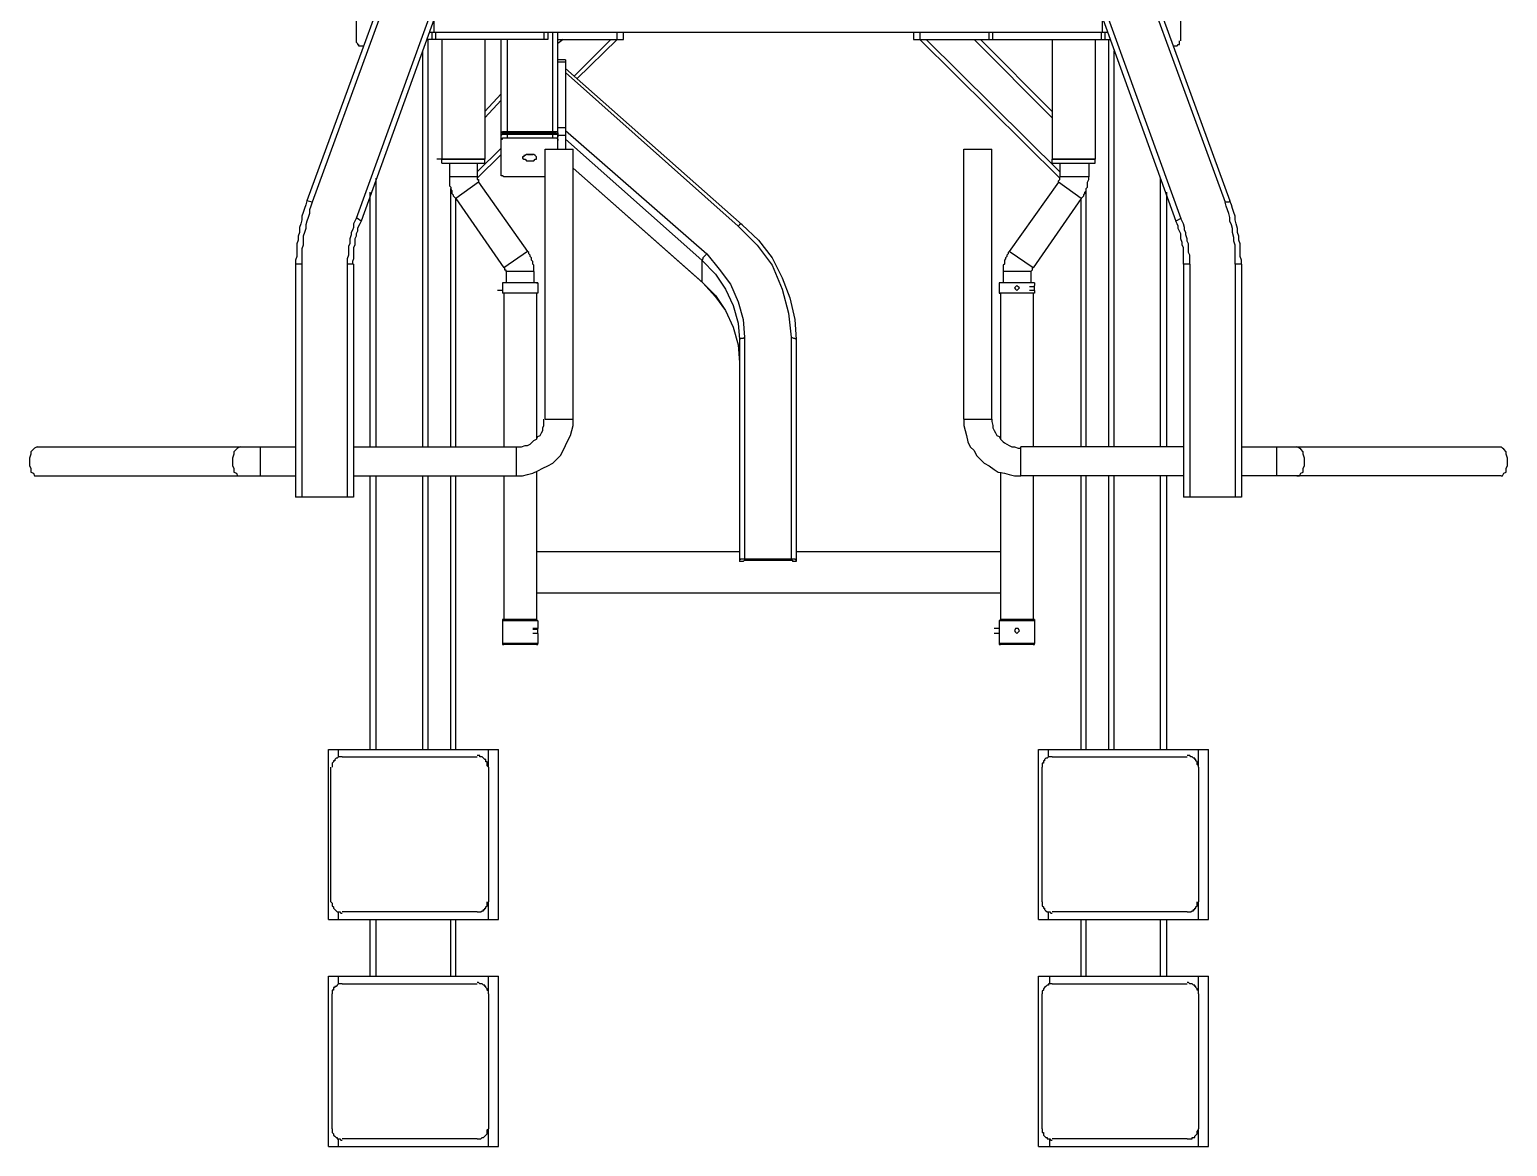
# Model space of a CAD drawing. Header units: millimetres. Extents: x 29224 to 62779, y 35576 to 54938.
# Drawn here: x 44403 to 45716, y 46986 to 47978 of the extents above; entities that cross this region are included whole.
import ezdxf

# ---------------------------------------------------------------- set-up
doc = ezdxf.new("R2010")
doc.units = ezdxf.units.MM
doc.linetypes.add('PEN_TYPE_1', pattern=[0])

# ---------------------------------------------------------------- blocks, each defined once
blk = doc.blocks.new('A$C54B15196')
at = {"color": 7, "linetype": 'PEN_TYPE_1'}
for points in [[(356.2, 1140.2), (246.4, 840)], [(360.6, 1139), (250.9, 838.9)], [(952, 1139), (1061.8, 838.9)], [(956.5, 1140.2), (1066.2, 840)], [(398.7, 1124.5), (290.1, 824.3)], [(403.2, 1123.4), (294.5, 822.1)], [(909.4, 1123.4), (1018.1, 822.1)], [(913.9, 1124.5), (1022.6, 824.3)], [(290.1, 1048.3), (290.1, 982.2)], [(1022.6, 982.2), (1022.6, 1048.3)], [(359.5, 990.1), (359.5, 1003.5)], [(953.1, 990.1), (953.1, 1003.5)], [(355, 990.1), (957.6, 990.1)], [(357.3, 990.1), (357.3, 983.4)], [(360.6, 990.1), (360.6, 983.4)], [(456.9, 990.1), (456.9, 983.4)], [(460.3, 990.1), (460.3, 983.4)], [(464.8, 901.6), (464.8, 990.1)], [(469.3, 885.9), (469.3, 990.1)], [(521.9, 983.4), (521.9, 990.1)], [(527.5, 983.4), (527.5, 990.1)], [(785.1, 990.1), (785.1, 983.4)], [(790.7, 990.1), (790.7, 983.4)], [(852.3, 983.4), (852.3, 990.1)], [(855.7, 983.4), (855.7, 990.1)], [(952, 983.4), (952, 990.1)], [(955.4, 983.4), (955.4, 990.1)], [(290.1, 982.2), (290.1, 981.1)], [(290.1, 981.1), (291.2, 980)], [(291.2, 980), (291.2, 978.9)], [(291.2, 978.9), (292.3, 978.9)], [(292.3, 978.9), (292.3, 977.8)], [(292.3, 977.8), (293.4, 977.8)], [(293.4, 977.8), (294.5, 977.8)], [(294.5, 977.8), (295.7, 977.8)], [(295.7, 977.8), (296.8, 977.8)], [(349.4, 621.6), (349.4, 973.3)], [(460.3, 983.4), (352.8, 983.4)], [(353.9, 621.6), (353.9, 983.4)], [(366.2, 983.4), (366.2, 877)], [(404.3, 983.4), (404.3, 877)], [(418.9, 863.5), (418.9, 983.4)], [(424.5, 901.6), (424.5, 983.4)], [(473.8, 983.4), (469.3, 980)], [(469.3, 983.4), (527.5, 983.4)], [(516.3, 983.4), (483.8, 950.9)], [(521.9, 983.4), (486.1, 948.6)], [(785.1, 983.4), (959.8, 983.4)], [(915, 860.2), (790.7, 983.4)], [(915, 865.8), (796.3, 983.4)], [(908.3, 913.9), (838.9, 983.4)], [(908.3, 919.5), (844.5, 983.4)], [(908.3, 983.4), (908.3, 877)], [(946.4, 983.4), (946.4, 877)], [(958.7, 621.6), (958.7, 983.4)], [(963.2, 621.6), (963.2, 973.3)], [(1015.8, 977.8), (1017, 977.8)], [(1017, 977.8), (1018.1, 977.8)], [(1018.1, 977.8), (1019.2, 977.8)], [(1019.2, 977.8), (1020.3, 978.9)], [(1020.3, 978.9), (1021.4, 978.9)], [(1021.4, 981.1), (1021.4, 982.2)], [(1021.4, 980), (1021.4, 981.1)], [(1021.4, 978.9), (1021.4, 980)], [(476, 965.4), (469.3, 965.4)], [(476, 963.2), (469.3, 963.2)], [(476, 965.4), (476, 885.9)], [(476, 957.6), (632.8, 818.7)], [(476, 954.2), (629.4, 817.6)], [(418.9, 935.2), (404.3, 919.5)], [(418.9, 929.6), (404.3, 913.9)], [(418.9, 899.4), (418.9, 900.5)], [(418.9, 900.5), (420, 900.5)], [(424.5, 900.5), (418.9, 900.5)], [(418.9, 898.2), (420, 899.4)], [(418.9, 897.1), (418.9, 898.2)], [(418.9, 893.8), (418.9, 894.9)], [(418.9, 894.9), (420, 894.9)], [(420, 900.5), (420, 901.6)], [(420, 901.6), (421.1, 901.6)], [(420, 899.4), (421.1, 900.5)], [(420, 899.4), (421.1, 899.4)], [(420, 894.9), (420, 896)], [(420, 896), (421.1, 896)], [(421.1, 901.6), (422.2, 901.6)], [(421.1, 900.5), (422.2, 900.5)], [(421.1, 899.4), (422.2, 899.4)], [(421.1, 896), (422.2, 896)], [(422.2, 901.6), (424.5, 901.6)], [(422.2, 900.5), (423.4, 900.5)], [(422.2, 899.4), (424.5, 899.4)], [(422.2, 896), (424.5, 896)], [(423.4, 900.5), (424.5, 900.5)], [(424.5, 901.6), (464.8, 901.6)], [(424.5, 896), (424.5, 900.5)], [(424.5, 900.5), (464.8, 900.5)], [(424.5, 899.4), (464.8, 899.4)], [(424.5, 896), (464.8, 896)], [(464.8, 900.5), (460.3, 900.5)], [(464.8, 901.6), (465.9, 901.6)], [(464.8, 896), (464.8, 900.5)], [(464.8, 900.5), (465.9, 900.5)], [(464.8, 899.4), (465.9, 899.4)], [(464.8, 896), (465.9, 896)], [(465.9, 901.6), (467, 901.6)], [(465.9, 900.5), (467, 900.5)], [(465.9, 899.4), (467, 899.4)], [(465.9, 896), (467, 896)], [(467, 901.6), (468.1, 901.6)], [(469.3, 899.4), (467, 900.5)], [(467, 899.4), (468.1, 899.4)], [(467, 896), (468.1, 896)], [(468.1, 901.6), (469.3, 900.5)], [(468.1, 899.4), (469.3, 899.4)], [(468.1, 896), (469.3, 894.9)], [(476, 905), (469.3, 905)], [(469.3, 900.5), (469.3, 899.4)], [(469.3, 899.4), (469.3, 898.2)], [(469.3, 898.2), (469.3, 897.1)], [(476, 898.2), (469.3, 898.2)], [(469.3, 894.9), (469.3, 893.8)], [(476, 902.7), (601.4, 793)], [(476, 894.9), (597, 787.4)], [(418.9, 887), (397.6, 865.8)], [(418.9, 881.4), (397.6, 860.2)], [(440.2, 880.3), (439, 880.3)], [(439, 880.3), (439, 879.2)], [(441.3, 881.4), (440.2, 880.3)], [(442.4, 881.4), (441.3, 881.4)], [(443.5, 881.4), (442.4, 881.4)], [(442.4, 881.4), (443.5, 881.4)], [(444.6, 881.4), (443.5, 881.4)], [(443.5, 881.4), (444.6, 881.4)], [(445.8, 881.4), (444.6, 881.4)], [(444.6, 881.4), (445.8, 881.4)], [(446.9, 881.4), (445.8, 881.4)], [(445.8, 881.4), (446.9, 881.4)], [(448, 881.4), (446.9, 881.4)], [(449.1, 880.3), (448, 881.4)], [(450.2, 879.2), (449.1, 880.3)], [(458.1, 646.2), (458.1, 885.9)], [(458.1, 885.9), (482.7, 885.9)], [(482.7, 646.2), (482.7, 885.9)], [(829.9, 646.2), (829.9, 885.9)], [(829.9, 885.9), (854.6, 885.9)], [(854.6, 646.2), (854.6, 885.9)], [(366.2, 877), (361.8, 877)], [(366.2, 873.6), (366.2, 877)], [(366.2, 877), (404.3, 877)], [(404.3, 877), (366.2, 877)], [(366.2, 873.6), (404.3, 873.6)], [(372.9, 873.6), (372.9, 861.3)], [(397.6, 873.6), (397.6, 861.3)], [(404.3, 877), (403.2, 877)], [(404.3, 873.6), (404.3, 877)], [(437.9, 879.2), (437.9, 878.1)], [(439, 879.2), (437.9, 879.2)], [(437.9, 878.1), (439, 877)], [(439, 877), (440.2, 877)], [(440.2, 877), (441.3, 875.8)], [(441.3, 875.8), (442.4, 875.8)], [(442.4, 875.8), (443.5, 875.8)], [(443.5, 875.8), (444.6, 875.8)], [(444.6, 875.8), (445.8, 875.8)], [(445.8, 875.8), (446.9, 875.8)], [(446.9, 875.8), (448, 875.8)], [(448, 875.8), (449.1, 877)], [(449.1, 877), (450.2, 877)], [(450.2, 878.1), (450.2, 879.2)], [(450.2, 877), (450.2, 878.1)], [(482.7, 869.1), (598.1, 767.2)], [(482.7, 869.1), (597, 768.3)], [(908.3, 873.6), (908.3, 877)], [(908.3, 877), (946.4, 877)], [(946.4, 877), (908.3, 877)], [(908.3, 877), (909.4, 877)], [(908.3, 873.6), (946.4, 873.6)], [(915, 873.6), (915, 861.3)], [(940.8, 873.6), (940.8, 861.3)], [(946.4, 877), (941.9, 877)], [(946.4, 873.6), (946.4, 877)], [(308, 621.6), (308, 860.2)], [(397.6, 861.3), (372.9, 861.3)], [(372.9, 861.3), (372.9, 860.2)], [(372.9, 860.2), (372.9, 857.9)], [(372.9, 857.9), (372.9, 856.8)], [(372.9, 856.8), (372.9, 855.7)], [(372.9, 855.7), (372.9, 854.6)], [(372.9, 854.6), (372.9, 853.4)], [(372.9, 853.4), (374.1, 852.3)], [(398.7, 856.8), (378.5, 842.2)], [(397.6, 861.3), (397.6, 860.2)], [(397.6, 860.2), (397.6, 859)], [(397.6, 859), (398.7, 859)], [(398.7, 859), (398.7, 857.9)], [(398.7, 857.9), (398.7, 856.8)], [(398.7, 856.8), (442.4, 795.2)], [(418.9, 862.4), (418.9, 863.5)], [(420, 862.4), (418.9, 862.4)], [(421.1, 861.3), (420, 862.4)], [(422.2, 861.3), (421.1, 861.3)], [(424.5, 861.3), (422.2, 861.3)], [(458.1, 861.3), (424.5, 861.3)], [(913.9, 856.8), (870.2, 795.2)], [(913.9, 857.9), (915, 859)], [(913.9, 856.8), (913.9, 857.9)], [(934.1, 842.2), (913.9, 856.8)], [(940.8, 861.3), (915, 861.3)], [(915, 860.2), (915, 861.3)], [(915, 859), (915, 860.2)], [(939.7, 856.8), (940.8, 859)], [(939.7, 855.7), (939.7, 856.8)], [(939.7, 854.6), (939.7, 855.7)], [(939.7, 853.4), (939.7, 854.6)], [(939.7, 852.3), (939.7, 853.4)], [(940.8, 860.2), (940.8, 861.3)], [(940.8, 859), (940.8, 860.2)], [(1004.6, 621.6), (1004.6, 860.2)], [(302.4, 621.6), (302.4, 847.8)], [(374.1, 852.3), (374.1, 851.2)], [(374.1, 621.6), (374.1, 851.2)], [(374.1, 851.2), (374.1, 850.1)], [(374.1, 850.1), (375.2, 849)], [(375.2, 849), (375.2, 847.8)], [(375.2, 847.8), (375.2, 846.7)], [(375.2, 846.7), (376.3, 845.6)], [(376.3, 845.6), (376.3, 844.5)], [(376.3, 844.5), (377.4, 843.4)], [(377.4, 843.4), (378.5, 842.2)], [(378.5, 621.6), (378.5, 842.2)], [(378.5, 842.2), (421.1, 780.6)], [(934.1, 842.2), (891.5, 780.6)], [(934.1, 842.2), (935.2, 843.4)], [(934.1, 621.6), (934.1, 842.2)], [(935.2, 843.4), (936.3, 844.5)], [(936.3, 845.6), (937.4, 846.7)], [(936.3, 844.5), (936.3, 845.6)], [(937.4, 847.8), (938.6, 849)], [(937.4, 846.7), (937.4, 847.8)], [(938.6, 851.2), (939.7, 852.3)], [(938.6, 621.6), (938.6, 851.2)], [(938.6, 850.1), (938.6, 851.2)], [(938.6, 849), (938.6, 850.1)], [(1010.2, 621.6), (1010.2, 847.8)], [(243, 829.9), (241.9, 826.6)], [(244.2, 833.3), (243, 829.9)], [(245.3, 836.6), (244.2, 833.3)], [(246.4, 840), (245.3, 836.6)], [(250.9, 838.9), (246.4, 840)], [(248.6, 828.8), (247.5, 825.4)], [(249.8, 835.5), (248.6, 832.2)], [(248.6, 832.2), (248.6, 828.8)], [(250.9, 838.9), (249.8, 835.5)], [(1062.9, 838.9), (1061.8, 838.9)], [(1062.9, 835.5), (1061.8, 838.9)], [(1065.1, 838.9), (1062.9, 838.9)], [(1064, 832.2), (1062.9, 835.5)], [(1065.1, 828.8), (1064, 832.2)], [(1066.2, 840), (1065.1, 838.9)], [(1066.2, 825.4), (1065.1, 828.8)], [(1067.4, 836.6), (1066.2, 840)], [(1068.5, 833.3), (1067.4, 836.6)], [(1069.6, 829.9), (1068.5, 833.3)], [(1070.7, 826.6), (1069.6, 829.9)], [(240.8, 819.8), (239.7, 816.5)], [(239.7, 816.5), (239.7, 812)], [(241.9, 823.2), (240.8, 819.8)], [(241.9, 826.6), (241.9, 823.2)], [(245.3, 815.4), (244.2, 812)], [(246.4, 822.1), (245.3, 818.7)], [(245.3, 818.7), (245.3, 815.4)], [(247.5, 825.4), (246.4, 822.1)], [(286.7, 814.2), (285.6, 812)], [(287.8, 816.5), (286.7, 814.2)], [(288.9, 822.1), (287.8, 819.8)], [(287.8, 819.8), (287.8, 816.5)], [(290.1, 824.3), (288.9, 822.1)], [(291.2, 824.3), (290.1, 824.3)], [(294.5, 822.1), (291.2, 824.3)], [(292.3, 817.6), (291.2, 815.4)], [(291.2, 815.4), (291.2, 813.1)], [(293.4, 819.8), (292.3, 817.6)], [(294.5, 822.1), (293.4, 819.8)], [(630.6, 818.7), (629.4, 817.6)], [(629.4, 817.6), (646.2, 800.8)], [(631.7, 819.8), (630.6, 818.7)], [(632.8, 818.7), (631.7, 819.8)], [(632.8, 818.7), (647.4, 805.3)], [(1022.6, 824.3), (1018.1, 822.1)], [(1019.2, 819.8), (1018.1, 822.1)], [(1020.3, 817.6), (1019.2, 819.8)], [(1020.3, 815.4), (1020.3, 817.6)], [(1021.4, 813.1), (1020.3, 815.4)], [(1023.7, 822.1), (1022.6, 824.3)], [(1024.8, 819.8), (1023.7, 822.1)], [(1025.9, 816.5), (1024.8, 819.8)], [(1025.9, 814.2), (1025.9, 816.5)], [(1027, 812), (1025.9, 814.2)], [(1066.2, 822.1), (1066.2, 825.4)], [(1067.4, 818.7), (1066.2, 822.1)], [(1068.5, 815.4), (1067.4, 818.7)], [(1068.5, 812), (1068.5, 815.4)], [(1070.7, 823.2), (1070.7, 826.6)], [(1071.8, 819.8), (1070.7, 823.2)], [(1072.9, 815.4), (1071.8, 819.8)], [(1072.9, 812), (1072.9, 815.4)], [(238.6, 805.3), (237.4, 801.9)], [(237.4, 801.9), (237.4, 798.6)], [(239.7, 812), (238.6, 808.6)], [(238.6, 808.6), (238.6, 805.3)], [(243, 800.8), (241.9, 797.4)], [(244.2, 812), (243, 808.6)], [(243, 808.6), (243, 805.3)], [(243, 805.3), (243, 800.8)], [(284.5, 801.9), (283.3, 799.7)], [(285.6, 809.8), (284.5, 806.4)], [(284.5, 806.4), (284.5, 804.2)], [(284.5, 804.2), (284.5, 801.9)], [(285.6, 812), (285.6, 809.8)], [(288.9, 800.8), (287.8, 798.6)], [(290.1, 808.6), (288.9, 806.4)], [(288.9, 806.4), (288.9, 803)], [(288.9, 803), (288.9, 800.8)], [(291.2, 813.1), (290.1, 810.9)], [(290.1, 810.9), (290.1, 808.6)], [(646.2, 800.8), (659.7, 782.9)], [(647.4, 805.3), (659.7, 789.6)], [(1022.6, 810.9), (1021.4, 813.1)], [(1022.6, 808.6), (1022.6, 810.9)], [(1022.6, 806.4), (1022.6, 808.6)], [(1023.7, 803), (1022.6, 806.4)], [(1023.7, 800.8), (1023.7, 803)], [(1024.8, 798.6), (1023.7, 800.8)], [(1027, 809.8), (1027, 812)], [(1028.2, 806.4), (1027, 809.8)], [(1028.2, 804.2), (1028.2, 806.4)], [(1029.3, 801.9), (1028.2, 804.2)], [(1029.3, 799.7), (1029.3, 801.9)], [(1069.6, 807.5), (1068.5, 812)], [(1069.6, 804.2), (1069.6, 807.5)], [(1070.7, 800.8), (1069.6, 804.2)], [(1070.7, 797.4), (1070.7, 800.8)], [(1074.1, 808.6), (1072.9, 812)], [(1074.1, 805.3), (1074.1, 808.6)], [(1075.2, 801.9), (1074.1, 805.3)], [(1075.2, 798.6), (1075.2, 801.9)], [(237.4, 790.7), (236.3, 787.4)], [(237.4, 798.6), (237.4, 795.2)], [(237.4, 795.2), (237.4, 790.7)], [(241.9, 797.4), (241.9, 794.1)], [(241.9, 794.1), (241.9, 790.7)], [(241.9, 790.7), (241.9, 787.4)], [(283.3, 791.8), (282.2, 788.5)], [(282.2, 788.5), (282.2, 786.2)], [(283.3, 799.7), (283.3, 796.3)], [(283.3, 796.3), (283.3, 794.1)], [(283.3, 794.1), (283.3, 791.8)], [(287.8, 788.5), (286.7, 786.2)], [(287.8, 798.6), (287.8, 796.3)], [(287.8, 796.3), (287.8, 794.1)], [(287.8, 794.1), (287.8, 790.7)], [(287.8, 790.7), (287.8, 788.5)], [(442.4, 795.2), (421.1, 780.6)], [(443.5, 794.1), (442.4, 795.2)], [(443.5, 793), (443.5, 794.1)], [(444.6, 791.8), (443.5, 793)], [(444.6, 790.7), (444.6, 791.8)], [(445.8, 789.6), (444.6, 790.7)], [(445.8, 788.5), (445.8, 789.6)], [(445.8, 787.4), (445.8, 788.5)], [(598.1, 788.5), (597, 787.4)], [(599.2, 790.7), (598.1, 789.6)], [(598.1, 789.6), (598.1, 788.5)], [(601.4, 793), (599.2, 790.7)], [(601.4, 793), (612.6, 779.5)], [(659.7, 789.6), (668.6, 771.7)], [(866.9, 788.5), (865.8, 787.4)], [(868, 790.7), (866.9, 789.6)], [(866.9, 789.6), (866.9, 788.5)], [(869.1, 793), (868, 791.8)], [(868, 791.8), (868, 790.7)], [(870.2, 795.2), (869.1, 794.1)], [(869.1, 794.1), (869.1, 793)], [(891.5, 780.6), (870.2, 795.2)], [(1024.8, 796.3), (1024.8, 798.6)], [(1024.8, 794.1), (1024.8, 796.3)], [(1024.8, 790.7), (1024.8, 794.1)], [(1024.8, 788.5), (1024.8, 790.7)], [(1024.8, 786.2), (1024.8, 788.5)], [(1029.3, 796.3), (1029.3, 799.7)], [(1029.3, 794.1), (1029.3, 796.3)], [(1030.4, 791.8), (1029.3, 794.1)], [(1030.4, 788.5), (1030.4, 791.8)], [(1030.4, 786.2), (1030.4, 788.5)], [(1070.7, 794.1), (1070.7, 797.4)], [(1070.7, 790.7), (1070.7, 794.1)], [(1070.7, 787.4), (1070.7, 790.7)], [(1075.2, 794.1), (1075.2, 798.6)], [(1075.2, 790.7), (1075.2, 794.1)], [(1076.3, 787.4), (1075.2, 790.7)], [(236.3, 787.4), (236.3, 784)], [(236.3, 784), (236.3, 576.8)], [(241.9, 784), (236.3, 784)], [(241.9, 787.4), (241.9, 784)], [(241.9, 784), (241.9, 576.8)], [(282.2, 786.2), (282.2, 784)], [(282.2, 784), (282.2, 576.8)], [(287.8, 784), (282.2, 784)], [(286.7, 786.2), (286.7, 784)], [(287.8, 784), (287.8, 576.8)], [(422.2, 779.5), (422.2, 780.6)], [(422.2, 778.4), (422.2, 779.5)], [(423.4, 778.4), (422.2, 778.4)], [(423.4, 777.3), (423.4, 778.4)], [(423.4, 777.3), (423.4, 767.2)], [(448, 777.3), (423.4, 777.3)], [(446.9, 786.2), (445.8, 787.4)], [(446.9, 785.1), (446.9, 786.2)], [(446.9, 784), (446.9, 785.1)], [(448, 782.9), (446.9, 784)], [(448, 781.8), (448, 782.9)], [(448, 780.6), (448, 781.8)], [(448, 779.5), (448, 780.6)], [(448, 778.4), (448, 779.5)], [(448, 777.3), (448, 778.4)], [(448, 777.3), (448, 767.2)], [(597, 787.4), (597, 768.3)], [(597, 787.4), (609.3, 775)], [(609.3, 775), (618.2, 761.6)], [(612.6, 779.5), (622.7, 766.1)], [(659.7, 782.9), (668.6, 761.6)], [(865.8, 784), (864.6, 782.9)], [(864.6, 782.9), (864.6, 781.8)], [(864.6, 781.8), (864.6, 780.6)], [(864.6, 780.6), (864.6, 779.5)], [(864.6, 779.5), (864.6, 778.4)], [(864.6, 778.4), (864.6, 777.3)], [(889.3, 777.3), (864.6, 777.3)], [(864.6, 777.3), (864.6, 767.2)], [(865.8, 787.4), (865.8, 786.2)], [(865.8, 786.2), (865.8, 785.1)], [(865.8, 785.1), (865.8, 784)], [(890.4, 778.4), (889.3, 777.3)], [(889.3, 777.3), (889.3, 767.2)], [(891.5, 780.6), (890.4, 780.6)], [(890.4, 780.6), (890.4, 779.5)], [(890.4, 779.5), (890.4, 778.4)], [(1024.8, 784), (1024.8, 786.2)], [(1030.4, 784), (1024.8, 784)], [(1024.8, 784), (1024.8, 576.8)], [(1030.4, 784), (1030.4, 786.2)], [(1030.4, 784), (1030.4, 576.8)], [(1070.7, 784), (1070.7, 787.4)], [(1076.3, 784), (1070.7, 784)], [(1070.7, 784), (1070.7, 576.8)], [(1076.3, 784), (1076.3, 787.4)], [(1076.3, 784), (1076.3, 576.8)], [(420, 767.2), (420, 765)], [(451.4, 767.2), (420, 767.2)], [(450.2, 767.2), (420, 767.2)], [(420, 765), (420, 763.8)], [(420, 763.8), (420, 762.7)], [(420, 762.7), (420, 761.6)], [(420, 761.6), (420, 760.5)], [(450.2, 767.2), (451.4, 767.2)], [(451.4, 767.2), (451.4, 758.2)], [(597, 768.3), (598.1, 767.2)], [(597, 768.3), (609.3, 756)], [(598.1, 767.2), (609.3, 754.9)], [(618.2, 761.6), (625, 747.1)], [(622.7, 766.1), (629.4, 750.4)], [(668.6, 771.7), (675.4, 753.8)], [(668.6, 761.6), (674.2, 740.3)], [(862.4, 767.2), (861.3, 767.2)], [(892.6, 767.2), (861.3, 767.2)], [(861.3, 767.2), (861.3, 758.2)], [(892.6, 767.2), (862.4, 767.2)], [(875.8, 763.8), (874.7, 762.7)], [(874.7, 762.7), (875.8, 761.6)], [(877, 765), (875.8, 763.8)], [(875.8, 761.6), (877, 760.5)], [(878.1, 763.8), (877, 765)], [(877, 760.5), (878.1, 761.6)], [(879.2, 762.7), (878.1, 763.8)], [(878.1, 761.6), (879.2, 762.7)], [(892.6, 763.8), (888.2, 763.8)], [(892.6, 763.8), (888.2, 763.8)], [(892.6, 767.2), (892.6, 765)], [(892.6, 763.8), (892.6, 765)], [(892.6, 762.7), (892.6, 763.8)], [(892.6, 761.6), (892.6, 762.7)], [(892.6, 760.5), (892.6, 761.6)], [(420, 760.5), (415.5, 760.5)], [(420, 760.5), (420, 758.2)], [(450.2, 758.2), (420, 758.2)], [(451.4, 758.2), (420, 758.2)], [(421.1, 758.2), (421.1, 621.6)], [(450.2, 758.2), (450.2, 628.3)], [(451.4, 758.2), (450.2, 758.2)], [(609.3, 756), (618.2, 742.6)], [(609.3, 754.9), (618.2, 742.6)], [(629.4, 750.4), (633.9, 734.7)], [(675.4, 753.8), (679.8, 734.7)], [(892.6, 758.2), (861.3, 758.2)], [(861.3, 758.2), (862.4, 758.2)], [(892.6, 758.2), (862.4, 758.2)], [(862.4, 758.2), (862.4, 628.3)], [(892.6, 760.5), (888.2, 760.5)], [(891.5, 758.2), (891.5, 621.6)], [(892.6, 760.5), (892.6, 758.2)], [(618.2, 742.6), (625, 728)], [(618.2, 742.6), (625, 728)], [(625, 747.1), (629.4, 731.4)], [(674.2, 740.3), (676.5, 719)], [(625, 728), (629.4, 712.3)], [(625, 728), (629.4, 712.3)], [(629.4, 731.4), (630.6, 716.8)], [(633.9, 734.7), (635, 719)], [(679.8, 734.7), (681, 716.8)], [(629.4, 712.3), (630.6, 696.6)], [(629.4, 712.3), (630.6, 696.6)], [(631.7, 717.9), (630.6, 716.8)], [(630.6, 716.8), (630.6, 519.7)], [(633.9, 717.9), (631.7, 717.9)], [(635, 719), (633.9, 717.9)], [(635, 719), (635, 521.9)], [(676.5, 719), (676.5, 521.9)], [(678.7, 717.9), (676.5, 719)], [(679.8, 717.9), (678.7, 717.9)], [(681, 716.8), (679.8, 717.9)], [(681, 716.8), (681, 519.7)], [(456.9, 644), (456.9, 646.2)], [(456.9, 640.6), (456.9, 644)], [(458.1, 646.2), (482.7, 646.2)], [(482.7, 640.6), (482.7, 646.2)], [(829.9, 646.2), (854.6, 646.2)], [(829.9, 646.2), (829.9, 640.6)], [(854.6, 646.2), (854.6, 644)], [(854.6, 644), (855.7, 640.6)], [(450.2, 628.3), (451.4, 630.6)], [(451.4, 630.6), (453.6, 631.7)], [(453.6, 631.7), (454.7, 633.9)], [(454.7, 633.9), (455.8, 636.2)], [(455.8, 638.4), (456.9, 640.6)], [(455.8, 636.2), (455.8, 638.4)], [(478.2, 627.2), (480.5, 631.7)], [(480.5, 631.7), (481.6, 636.2)], [(481.6, 636.2), (482.7, 640.6)], [(829.9, 640.6), (831, 636.2)], [(831, 636.2), (832.2, 631.7)], [(832.2, 631.7), (833.3, 626.1)], [(855.7, 640.6), (855.7, 638.4)], [(855.7, 638.4), (856.8, 636.2)], [(856.8, 636.2), (857.9, 633.9)], [(857.9, 633.9), (859, 631.7)], [(859, 631.7), (861.3, 630.6)], [(861.3, 630.6), (862.4, 628.3)], [(3.4, 619.4), (1.1, 617.1)], [(1.1, 617.1), (1.1, 614.9)], [(4.5, 620.5), (3.4, 619.4)], [(6.7, 621.6), (4.5, 620.5)], [(6.7, 621.6), (236.3, 621.6)], [(183.7, 619.4), (181.4, 617.1)], [(181.4, 617.1), (181.4, 614.9)], [(184.8, 620.5), (183.7, 619.4)], [(187, 621.6), (184.8, 620.5)], [(204.9, 621.6), (204.9, 595.8)], [(287.8, 621.6), (432.3, 621.6)], [(432.3, 621.6), (432.3, 595.8)], [(432.3, 621.6), (434.6, 621.6)], [(434.6, 621.6), (436.8, 621.6)], [(436.8, 621.6), (440.2, 622.7)], [(440.2, 622.7), (442.4, 622.7)], [(442.4, 622.7), (444.6, 623.8)], [(444.6, 623.8), (445.8, 625)], [(445.8, 625), (448, 627.2)], [(448, 627.2), (450.2, 628.3)], [(471.5, 613.8), (473.8, 618.2)], [(473.8, 618.2), (476, 622.7)], [(476, 622.7), (478.2, 627.2)], [(833.3, 626.1), (835.5, 621.6)], [(835.5, 621.6), (838.9, 618.2)], [(838.9, 618.2), (841.1, 613.8)], [(862.4, 628.3), (864.6, 626.1)], [(864.6, 626.1), (865.8, 625)], [(865.8, 625), (868, 623.8)], [(868, 623.8), (870.2, 622.7)], [(870.2, 622.7), (872.5, 621.6)], [(872.5, 621.6), (874.7, 621.6)], [(874.7, 621.6), (878.1, 620.5)], [(878.1, 620.5), (880.3, 620.5)], [(1024.8, 621.6), (880.3, 621.6)], [(880.3, 595.8), (880.3, 621.6)], [(1076.3, 621.6), (1307, 621.6)], [(1107.7, 595.8), (1107.7, 621.6)], [(1127.8, 620.5), (1125.6, 621.6)], [(1129, 619.4), (1127.8, 620.5)], [(1131.2, 617.1), (1129, 619.4)], [(1131.2, 614.9), (1131.2, 617.1)], [(1308.2, 620.5), (1307, 621.6)], [(1309.3, 619.4), (1308.2, 620.5)], [(1311.5, 617.1), (1309.3, 619.4)], [(1311.5, 614.9), (1311.5, 617.1)], [(1.1, 614.9), (0, 611.5)], [(0, 611.5), (0, 608.2)], [(0, 608.2), (0, 604.8)], [(0, 604.8), (1.1, 602.6)], [(181.4, 614.9), (180.3, 611.5)], [(180.3, 611.5), (180.3, 608.2)], [(180.3, 608.2), (180.3, 604.8)], [(180.3, 604.8), (181.4, 602.6)], [(455.8, 602.6), (460.3, 604.8)], [(460.3, 604.8), (464.8, 607)], [(464.8, 607), (468.1, 610.4)], [(468.1, 610.4), (471.5, 613.8)], [(841.1, 613.8), (844.5, 610.4)], [(844.5, 610.4), (847.8, 607)], [(847.8, 607), (852.3, 604.8)], [(852.3, 604.8), (856.8, 601.4)], [(1132.3, 611.5), (1131.2, 614.9)], [(1131.2, 602.6), (1132.3, 604.8)], [(1132.3, 608.2), (1132.3, 611.5)], [(1132.3, 604.8), (1132.3, 608.2)], [(1312.6, 611.5), (1311.5, 614.9)], [(1311.5, 602.6), (1312.6, 604.8)], [(1312.6, 608.2), (1312.6, 611.5)], [(1312.6, 604.8), (1312.6, 608.2)], [(1.1, 602.6), (1.1, 599.2)], [(1.1, 599.2), (3.4, 598.1)], [(3.4, 598.1), (4.5, 595.8)], [(4.5, 595.8), (6.7, 595.8)], [(6.7, 595.8), (236.3, 595.8)], [(181.4, 602.6), (181.4, 599.2)], [(181.4, 599.2), (183.7, 598.1)], [(183.7, 598.1), (184.8, 595.8)], [(184.8, 595.8), (187, 595.8)], [(287.8, 595.8), (432.3, 595.8)], [(302.4, 352.8), (302.4, 595.8)], [(308, 352.8), (308, 595.8)], [(349.4, 352.8), (349.4, 595.8)], [(353.9, 352.8), (353.9, 595.8)], [(374.1, 352.8), (374.1, 595.8)], [(378.5, 352.8), (378.5, 595.8)], [(421.1, 595.8), (421.1, 468.2)], [(432.3, 595.8), (437.9, 595.8)], [(437.9, 595.8), (442.4, 597)], [(442.4, 597), (446.9, 598.1)], [(446.9, 598.1), (451.4, 600.3)], [(450.2, 599.2), (450.2, 468.2)], [(451.4, 600.3), (455.8, 602.6)], [(856.8, 601.4), (860.2, 599.2)], [(860.2, 599.2), (865.8, 598.1)], [(862.4, 599.2), (862.4, 468.2)], [(865.8, 598.1), (870.2, 597)], [(870.2, 597), (874.7, 595.8)], [(874.7, 595.8), (880.3, 595.8)], [(1024.8, 595.8), (880.3, 595.8)], [(891.5, 595.8), (891.5, 468.2)], [(934.1, 352.8), (934.1, 595.8)], [(938.6, 352.8), (938.6, 595.8)], [(958.7, 352.8), (958.7, 595.8)], [(963.2, 352.8), (963.2, 595.8)], [(1004.6, 352.8), (1004.6, 595.8)], [(1010.2, 352.8), (1010.2, 595.8)], [(1307, 595.8), (1076.3, 595.8)], [(1125.6, 595.8), (1127.8, 595.8)], [(1127.8, 595.8), (1129, 598.1)], [(1129, 598.1), (1131.2, 599.2)], [(1131.2, 599.2), (1131.2, 602.6)], [(1307, 595.8), (1308.2, 595.8)], [(1308.2, 595.8), (1309.3, 598.1)], [(1309.3, 598.1), (1311.5, 599.2)], [(1311.5, 599.2), (1311.5, 602.6)], [(287.8, 576.8), (236.3, 576.8)], [(1076.3, 576.8), (1024.8, 576.8)], [(450.2, 528.6), (630.6, 528.6)], [(681, 528.6), (862.4, 528.6)], [(631.7, 521.9), (630.6, 520.8)], [(630.6, 520.8), (630.6, 519.7)], [(633.9, 519.7), (630.6, 519.7)], [(633.9, 521.9), (631.7, 521.9)], [(635, 521.9), (633.9, 521.9)], [(633.9, 519.7), (635, 520.8)], [(676.5, 521.9), (635, 521.9)], [(635, 520.8), (676.5, 520.8)], [(678.7, 521.9), (676.5, 521.9)], [(676.5, 520.8), (677.6, 520.8)], [(677.6, 520.8), (677.6, 519.7)], [(681, 519.7), (677.6, 519.7)], [(679.8, 521.9), (678.7, 521.9)], [(681, 520.8), (679.8, 521.9)], [(681, 519.7), (681, 520.8)], [(450.2, 491.7), (862.4, 491.7)], [(450.2, 468.2), (420, 468.2)], [(420, 468.2), (420, 467)], [(420, 467), (420, 446.9)], [(451.4, 467), (420, 467)], [(451.4, 460.3), (446.9, 460.3)], [(450.2, 468.2), (451.4, 467)], [(451.4, 467), (451.4, 460.3)], [(451.4, 459.2), (451.4, 460.3)], [(861.3, 460.3), (856.8, 460.3)], [(862.4, 468.2), (861.3, 467)], [(892.6, 467), (861.3, 467)], [(861.3, 467), (861.3, 460.3)], [(861.3, 460.3), (861.3, 459.2)], [(892.6, 468.2), (862.4, 468.2)], [(875.8, 460.3), (874.7, 458.1)], [(877, 460.3), (875.8, 460.3)], [(878.1, 460.3), (877, 460.3)], [(879.2, 458.1), (878.1, 460.3)], [(892.6, 468.2), (892.6, 467)], [(892.6, 467), (892.6, 446.9)], [(451.4, 446.9), (420, 446.9)], [(420, 446.9), (420, 445.8)], [(451.4, 459.2), (446.9, 459.2)], [(451.4, 455.8), (446.9, 455.8)], [(451.4, 458.1), (451.4, 459.2)], [(451.4, 457), (451.4, 458.1)], [(451.4, 455.8), (451.4, 457)], [(451.4, 455.8), (451.4, 446.9)], [(451.4, 445.8), (451.4, 446.9)], [(861.3, 455.8), (856.8, 455.8)], [(861.3, 455.8), (856.8, 455.8)], [(861.3, 459.2), (861.3, 458.1)], [(861.3, 458.1), (861.3, 457)], [(861.3, 457), (861.3, 455.8)], [(861.3, 455.8), (861.3, 446.9)], [(892.6, 446.9), (861.3, 446.9)], [(861.3, 446.9), (861.3, 445.8)], [(874.7, 458.1), (875.8, 457)], [(875.8, 457), (877, 455.8)], [(877, 455.8), (878.1, 457)], [(878.1, 457), (879.2, 458.1)], [(892.6, 445.8), (892.6, 446.9)], [(420, 445.8), (421.1, 445.8)], [(450.2, 445.8), (421.1, 445.8)], [(450.2, 445.8), (451.4, 445.8)], [(861.3, 445.8), (862.4, 445.8)], [(891.5, 445.8), (862.4, 445.8)], [(891.5, 445.8), (892.6, 445.8)], [(265.4, 201.6), (265.4, 352.8)], [(265.4, 352.8), (416.6, 352.8)], [(269.9, 341.6), (268.8, 340.5)], [(271, 342.7), (269.9, 342.7)], [(269.9, 342.7), (269.9, 341.6)], [(272.2, 345), (271, 343.8)], [(271, 343.8), (271, 342.7)], [(273.3, 345), (272.2, 345)], [(274.4, 346.1), (273.3, 345)], [(274.4, 346.1), (274.4, 352.8)], [(275.5, 346.1), (274.4, 346.1)], [(276.6, 346.1), (275.5, 346.1)], [(277.8, 346.1), (276.6, 346.1)], [(277.8, 346.1), (397.6, 346.1)], [(398.7, 347.2), (397.6, 347.2)], [(399.8, 347.2), (398.7, 347.2)], [(399.8, 346.1), (399.8, 347.2)], [(400.9, 346.1), (399.8, 346.1)], [(402.1, 346.1), (400.9, 346.1)], [(403.2, 345), (402.1, 346.1)], [(404.3, 343.8), (403.2, 345)], [(405.4, 343.8), (404.3, 343.8)], [(405.4, 342.7), (405.4, 343.8)], [(405.4, 341.6), (405.4, 342.7)], [(406.5, 341.6), (405.4, 341.6)], [(406.5, 340.5), (406.5, 341.6)], [(407.7, 337.1), (407.7, 352.8)], [(416.6, 201.6), (416.6, 352.8)], [(896, 352.8), (1047.2, 352.8)], [(896, 201.6), (896, 352.8)], [(901.6, 342.7), (900.5, 342.7)], [(900.5, 342.7), (900.5, 341.6)], [(900.5, 341.6), (900.5, 340.5)], [(902.7, 345), (901.6, 343.8)], [(901.6, 343.8), (901.6, 342.7)], [(903.8, 345), (902.7, 345)], [(904.9, 346.1), (903.8, 345)], [(904.9, 346.1), (904.9, 352.8)], [(906.1, 346.1), (904.9, 346.1)], [(907.2, 346.1), (906.1, 346.1)], [(908.3, 346.1), (907.2, 346.1)], [(908.3, 346.1), (1028.2, 346.1)], [(1029.3, 347.2), (1028.2, 347.2)], [(1030.4, 347.2), (1029.3, 347.2)], [(1031.5, 346.1), (1030.4, 347.2)], [(1032.6, 346.1), (1031.5, 346.1)], [(1033.8, 345), (1032.6, 346.1)], [(1034.9, 345), (1033.8, 345)], [(1034.9, 343.8), (1034.9, 345)], [(1036, 343.8), (1034.9, 343.8)], [(1036, 342.7), (1036, 343.8)], [(1037.1, 341.6), (1036, 342.7)], [(1037.1, 340.5), (1037.1, 341.6)], [(1038.2, 337.1), (1038.2, 352.8)], [(1047.2, 201.6), (1047.2, 352.8)], [(267.7, 217.3), (267.7, 337.1)], [(268.8, 340.5), (268.8, 339.4)], [(268.8, 339.4), (268.8, 338.2)], [(268.8, 338.2), (268.8, 337.1)], [(406.5, 339.4), (406.5, 340.5)], [(406.5, 338.2), (406.5, 339.4)], [(407.7, 337.1), (406.5, 338.2)], [(407.7, 337.1), (407.7, 217.3)], [(900.5, 340.5), (899.3, 340.5)], [(899.3, 340.5), (899.3, 339.4)], [(899.3, 339.4), (899.3, 338.2)], [(899.3, 338.2), (899.3, 337.1)], [(899.3, 217.3), (899.3, 337.1)], [(1037.1, 339.4), (1037.1, 340.5)], [(1038.2, 338.2), (1037.1, 339.4)], [(1038.2, 337.1), (1038.2, 338.2)], [(1038.2, 337.1), (1038.2, 217.3)], [(267.7, 217.3), (268.8, 216.2)], [(268.8, 216.2), (268.8, 215)], [(268.8, 215), (268.8, 213.9)], [(268.8, 213.9), (269.9, 212.8)], [(269.9, 212.8), (269.9, 211.7)], [(269.9, 211.7), (271, 210.6)], [(271, 210.6), (272.2, 209.4)], [(403.2, 209.4), (403.2, 210.6)], [(403.2, 210.6), (404.3, 210.6)], [(404.3, 210.6), (404.3, 211.7)], [(404.3, 211.7), (405.4, 211.7)], [(405.4, 212.8), (406.5, 213.9)], [(405.4, 211.7), (405.4, 212.8)], [(406.5, 216.2), (406.5, 217.3)], [(406.5, 215), (406.5, 216.2)], [(406.5, 213.9), (406.5, 215)], [(407.7, 201.6), (407.7, 217.3)], [(899.3, 217.3), (899.3, 216.2)], [(899.3, 216.2), (899.3, 215)], [(899.3, 215), (899.3, 213.9)], [(899.3, 213.9), (900.5, 212.8)], [(900.5, 212.8), (900.5, 211.7)], [(900.5, 211.7), (901.6, 211.7)], [(901.6, 211.7), (901.6, 210.6)], [(901.6, 210.6), (902.7, 209.4)], [(1033.8, 209.4), (1033.8, 210.6)], [(1033.8, 210.6), (1034.9, 210.6)], [(1034.9, 210.6), (1034.9, 211.7)], [(1034.9, 211.7), (1036, 211.7)], [(1036, 212.8), (1037.1, 213.9)], [(1036, 211.7), (1036, 212.8)], [(1037.1, 216.2), (1037.1, 217.3)], [(1037.1, 215), (1037.1, 216.2)], [(1037.1, 213.9), (1037.1, 215)], [(1038.2, 201.6), (1038.2, 217.3)], [(265.4, 201.6), (416.6, 201.6)], [(272.2, 209.4), (273.3, 208.3)], [(273.3, 208.3), (274.4, 208.3)], [(274.4, 201.6), (274.4, 208.3)], [(274.4, 208.3), (275.5, 208.3)], [(275.5, 208.3), (276.6, 207.2)], [(276.6, 207.2), (277.8, 207.2)], [(397.6, 208.3), (277.8, 208.3)], [(302.4, 151.2), (302.4, 201.6)], [(308, 151.2), (308, 201.6)], [(374.1, 151.2), (374.1, 201.6)], [(378.5, 151.2), (378.5, 201.6)], [(397.6, 208.3), (398.7, 208.3)], [(398.7, 208.3), (399.8, 208.3)], [(399.8, 208.3), (400.9, 208.3)], [(400.9, 208.3), (402.1, 209.4)], [(402.1, 209.4), (403.2, 209.4)], [(896, 201.6), (1047.2, 201.6)], [(902.7, 209.4), (903.8, 208.3)], [(903.8, 208.3), (904.9, 208.3)], [(904.9, 201.6), (904.9, 208.3)], [(904.9, 208.3), (906.1, 208.3)], [(906.1, 208.3), (907.2, 207.2)], [(907.2, 207.2), (908.3, 207.2)], [(1028.2, 208.3), (908.3, 208.3)], [(934.1, 151.2), (934.1, 201.6)], [(938.6, 151.2), (938.6, 201.6)], [(1004.6, 151.2), (1004.6, 201.6)], [(1010.2, 151.2), (1010.2, 201.6)], [(1028.2, 208.3), (1029.3, 208.3)], [(1029.3, 208.3), (1030.4, 208.3)], [(1030.4, 208.3), (1031.5, 208.3)], [(1031.5, 208.3), (1032.6, 209.4)], [(1032.6, 209.4), (1033.8, 209.4)], [(265.4, 0), (265.4, 151.2)], [(265.4, 151.2), (416.6, 151.2)], [(274.4, 144.5), (273.3, 143.4)], [(274.4, 144.5), (274.4, 151.2)], [(275.5, 144.5), (274.4, 144.5)], [(276.6, 144.5), (275.5, 144.5)], [(277.8, 144.5), (276.6, 144.5)], [(277.8, 144.5), (397.6, 144.5)], [(398.7, 145.6), (397.6, 145.6)], [(399.8, 144.5), (398.7, 145.6)], [(400.9, 144.5), (399.8, 144.5)], [(402.1, 144.5), (400.9, 144.5)], [(403.2, 143.4), (402.1, 144.5)], [(407.7, 135.5), (407.7, 151.2)], [(416.6, 0), (416.6, 151.2)], [(896, 151.2), (1047.2, 151.2)], [(896, 0), (896, 151.2)], [(906.1, 144.5), (904.9, 144.5)], [(904.9, 144.5), (904.9, 143.4)], [(906.1, 144.5), (906.1, 151.2)], [(907.2, 144.5), (906.1, 144.5)], [(908.3, 144.5), (907.2, 144.5)], [(908.3, 144.5), (1028.2, 144.5)], [(1029.3, 145.6), (1028.2, 145.6)], [(1030.4, 144.5), (1029.3, 145.6)], [(1031.5, 144.5), (1030.4, 144.5)], [(1032.6, 144.5), (1031.5, 144.5)], [(1033.8, 143.4), (1032.6, 144.5)], [(1038.2, 135.5), (1038.2, 151.2)], [(1047.2, 0), (1047.2, 151.2)], [(269.9, 138.9), (268.8, 138.9)], [(268.8, 138.9), (268.8, 137.8)], [(268.8, 137.8), (268.8, 136.7)], [(268.8, 136.7), (268.8, 135.5)], [(268.8, 15.7), (268.8, 135.5)], [(271, 141.1), (269.9, 141.1)], [(269.9, 141.1), (269.9, 140)], [(269.9, 140), (269.9, 138.9)], [(272.2, 142.2), (271, 142.2)], [(271, 142.2), (271, 141.1)], [(273.3, 143.4), (272.2, 142.2)], [(404.3, 143.4), (403.2, 143.4)], [(404.3, 142.2), (404.3, 143.4)], [(405.4, 142.2), (404.3, 142.2)], [(405.4, 141.1), (405.4, 142.2)], [(406.5, 140), (405.4, 141.1)], [(406.5, 138.9), (406.5, 140)], [(407.7, 137.8), (406.5, 138.9)], [(407.7, 136.7), (407.7, 137.8)], [(407.7, 135.5), (407.7, 136.7)], [(407.7, 135.5), (407.7, 15.7)], [(900.5, 138.9), (899.3, 137.8)], [(899.3, 137.8), (899.3, 136.7)], [(899.3, 136.7), (899.3, 135.5)], [(899.3, 15.7), (899.3, 135.5)], [(901.6, 141.1), (900.5, 140)], [(900.5, 140), (900.5, 138.9)], [(902.7, 142.2), (901.6, 141.1)], [(903.8, 143.4), (902.7, 142.2)], [(904.9, 143.4), (903.8, 143.4)], [(1034.9, 143.4), (1033.8, 143.4)], [(1034.9, 142.2), (1034.9, 143.4)], [(1036, 142.2), (1034.9, 142.2)], [(1036, 141.1), (1036, 142.2)], [(1037.1, 140), (1036, 141.1)], [(1037.1, 138.9), (1037.1, 140)], [(1038.2, 138.9), (1037.1, 138.9)], [(1038.2, 137.8), (1038.2, 138.9)], [(1038.2, 136.7), (1038.2, 137.8)], [(1038.2, 135.5), (1038.2, 136.7)], [(1038.2, 135.5), (1038.2, 15.7)], [(268.8, 15.7), (268.8, 14.6)], [(268.8, 14.6), (268.8, 13.4)], [(268.8, 13.4), (268.8, 12.3)], [(406.5, 14.6), (407.7, 15.7)], [(406.5, 13.4), (406.5, 14.6)], [(406.5, 12.3), (406.5, 13.4)], [(407.7, 0), (407.7, 15.7)], [(899.3, 15.7), (899.3, 14.6)], [(899.3, 14.6), (899.3, 13.4)], [(899.3, 13.4), (899.3, 12.3)], [(1037.1, 13.4), (1038.2, 14.6)], [(1037.1, 12.3), (1037.1, 13.4)], [(1038.2, 0), (1038.2, 15.7)], [(1038.2, 14.6), (1038.2, 15.7)], [(268.8, 12.3), (269.9, 11.2)], [(269.9, 11.2), (269.9, 10.1)], [(269.9, 10.1), (271, 9)], [(271, 9), (272.2, 7.8)], [(272.2, 7.8), (273.3, 7.8)], [(273.3, 7.8), (273.3, 6.7)], [(273.3, 6.7), (274.4, 6.7)], [(274.4, 0), (274.4, 6.7)], [(274.4, 6.7), (275.5, 6.7)], [(275.5, 6.7), (276.6, 5.6)], [(276.6, 5.6), (277.8, 5.6)], [(397.6, 6.7), (277.8, 6.7)], [(397.6, 6.7), (398.7, 6.7)], [(398.7, 6.7), (399.8, 6.7)], [(399.8, 6.7), (400.9, 6.7)], [(400.9, 6.7), (402.1, 7.8)], [(402.1, 7.8), (403.2, 7.8)], [(403.2, 7.8), (404.3, 9)], [(404.3, 9), (405.4, 10.1)], [(405.4, 10.1), (406.5, 11.2)], [(406.5, 11.2), (406.5, 12.3)], [(899.3, 12.3), (900.5, 12.3)], [(900.5, 12.3), (900.5, 11.2)], [(900.5, 11.2), (900.5, 10.1)], [(900.5, 10.1), (901.6, 9)], [(901.6, 9), (902.7, 7.8)], [(902.7, 7.8), (903.8, 7.8)], [(903.8, 7.8), (903.8, 6.7)], [(903.8, 6.7), (904.9, 6.7)], [(904.9, 6.7), (906.1, 6.7)], [(906.1, 0), (906.1, 6.7)], [(906.1, 6.7), (907.2, 5.6)], [(907.2, 5.6), (908.3, 5.6)], [(1028.2, 6.7), (908.3, 6.7)], [(1028.2, 6.7), (1029.3, 6.7)], [(1029.3, 6.7), (1030.4, 6.7)], [(1030.4, 6.7), (1031.5, 6.7)], [(1031.5, 6.7), (1032.6, 6.7)], [(1032.6, 6.7), (1032.6, 7.8)], [(1032.6, 7.8), (1033.8, 7.8)], [(1033.8, 7.8), (1034.9, 7.8)], [(1034.9, 9), (1036, 10.1)], [(1034.9, 7.8), (1034.9, 9)], [(1036, 10.1), (1037.1, 11.2)], [(1037.1, 11.2), (1037.1, 12.3)], [(265.4, 0), (416.6, 0)], [(896, 0), (1047.2, 0)]]:
    blk.add_lwpolyline(points, dxfattribs=at)

msp = doc.modelspace()

# ---------------------------------------------------------------- block references
msp.add_blockref('A$C54B15196', (44403.4, 46985.7))

doc.saveas('drawing.dxf')
